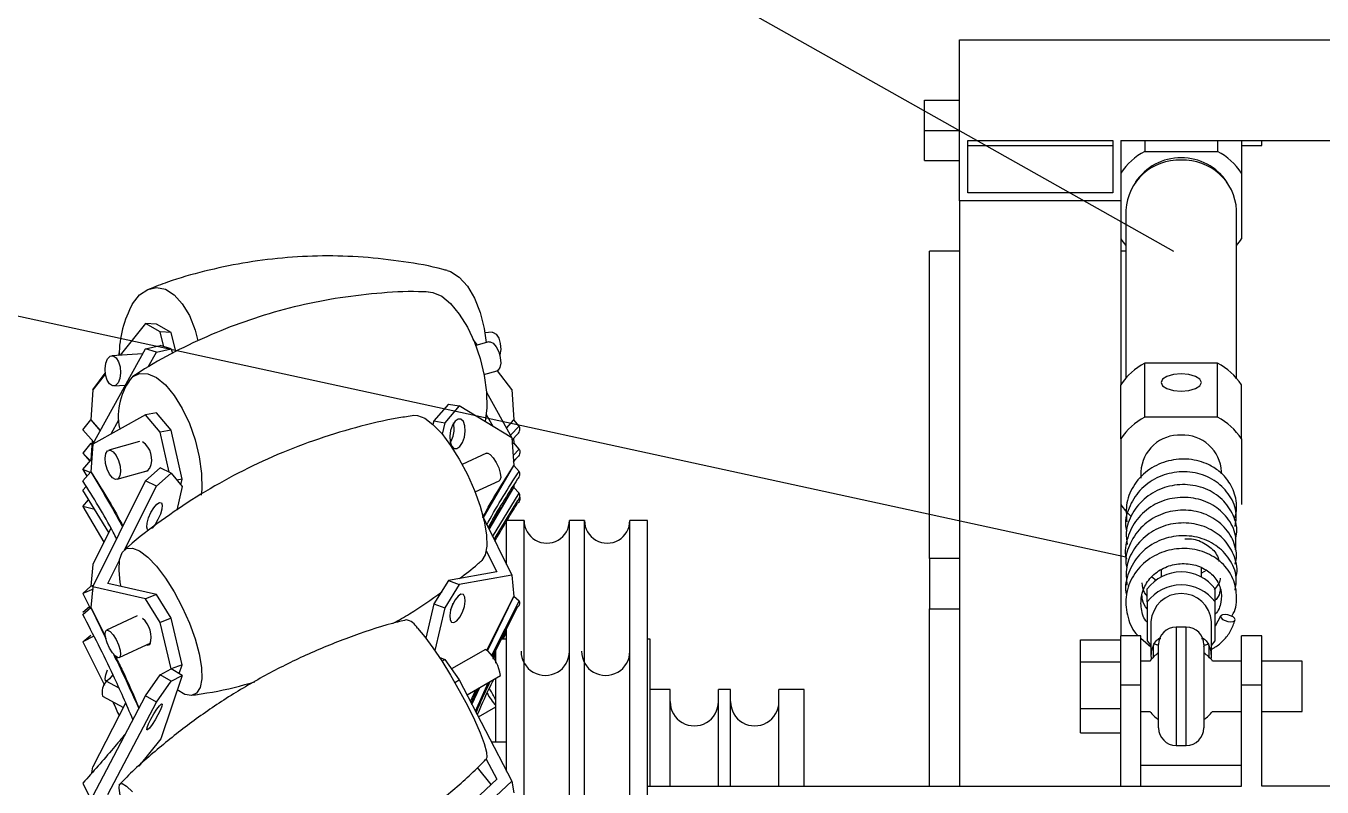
# Model space of a CAD drawing. Header units: millimetres. Extents: x -219 to 2642, y 0 to 2247.
# Drawn here: x -63.1 to 14.1, y 2106.6 to 2151.9 of the extents above; entities that cross this region are included whole.
import ezdxf

# ---------------------------------------------------------------- set-up
doc = ezdxf.new("R2010")
doc.units = ezdxf.units.MM

msp = doc.modelspace()

# ---------------------------------------------------------------- linework, layer by layer
for p, q in [((-7.506, 2141.503), (-7.506, 2151.103)), ((-7.506, 2151.103), (65.176, 2151.103)), ((-9.606, 2145.703), (-9.606, 2147.503)), ((-9.606, 2147.503), (-7.506, 2147.503)), ((-9.606, 2145.703), (-7.506, 2145.703)), ((-9.606, 2143.903), (-9.606, 2145.703)), ((-7.026, 2145.103), (1.614, 2145.103)), ((-7.026, 2141.983), (-7.026, 2145.103)), ((-7.026, 2144.803), (1.614, 2144.803)), ((1.614, 2145.103), (1.614, 2141.983)), ((2.094, 2145.103), (2.094, 2141.503)), ((2.094, 2145.103), (65.176, 2145.103)), ((3.53, 2145.103), (3.53, 2144.453)), ((7.857, 2145.103), (7.857, 2144.453)), ((9.294, 2145.103), (9.294, 2143.155)), ((9.294, 2144.803), (10.494, 2144.803)), ((-9.606, 2143.903), (-7.506, 2143.903)), ((3.53, 2144.453), (7.857, 2144.453)), ((9.294, 2143.155), (9.294, 2139.247)), ((1.614, 2141.983), (-7.026, 2141.983)), ((2.094, 2141.503), (-7.506, 2141.503)), ((-7.506, 2141.503), (-7.506, 2106.66)), ((2.094, 2141.503), (2.094, 2130.548)), ((2.394, 2140.944), (2.394, 2130.941)), ((8.994, 2130.941), (8.994, 2140.944)), ((-7.506, 2138.503), (-9.306, 2138.503)), ((2.394, 2138.503), (2.094, 2138.503)), ((-56.02, 2134.192), (-57.52, 2132.311)), ((-55.15, 2133.698), (-56.02, 2134.192)), ((-55.366, 2134.161), (-56.02, 2134.192)), ((-54.496, 2133.667), (-55.366, 2134.161)), ((-54.93, 2132.821), (-55.15, 2133.698)), ((-54.496, 2133.667), (-55.15, 2133.698)), ((-54.211, 2132.528), (-54.496, 2133.667)), ((-36.23, 2132.921), (-36.49, 2133.258)), ((-35.56, 2133.112), (-36.341, 2132.89)), ((-35.369, 2133.679), (-35.794, 2133.653)), ((-59.157, 2127.019), (-56.02, 2132.693)), ((-56.186, 2132.393), (-58.015, 2132.28)), ((-57.58, 2132.52), (-57.628, 2132.304)), ((-57.619, 2132.305), (-57.589, 2132.345)), ((-56.02, 2132.693), (-55.15, 2132.886)), ((-55.366, 2132.498), (-56.02, 2132.693)), ((-55.856, 2131.612), (-55.366, 2132.498)), ((-55.366, 2132.498), (-54.496, 2132.691)), ((-54.496, 2132.691), (-55.15, 2132.886)), ((-54.496, 2132.691), (-54.399, 2132.424)), ((3.53, 2128.63), (3.53, 2131.846)), ((7.857, 2131.846), (3.53, 2131.846)), ((7.857, 2128.63), (7.857, 2131.846)), ((-59.157, 2130.256), (-58.41, 2131.252)), ((-58.403, 2131.203), (-59.157, 2130.256)), ((-35.848, 2131.159), (-35.067, 2131.381)), ((-34.179, 2130.268), (-35.046, 2131.389)), ((-59.157, 2130.256), (-59.269, 2128.46)), ((-57.904, 2130.483), (-57.218, 2130.526)), ((-35.704, 2130.118), (-34.179, 2127.397)), ((-34.179, 2130.268), (-34.068, 2128.471)), ((2.094, 2127.332), (2.094, 2130.548)), ((9.294, 2127.332), (9.294, 2130.548)), ((-37.971, 2129.407), (-38.841, 2128.408)), ((-37.317, 2129.295), (-38.187, 2128.296)), ((-37.971, 2129.407), (-37.317, 2129.295)), ((-34.179, 2127.397), (-37.317, 2129.295)), ((-59.749, 2127.863), (-59.269, 2128.46)), ((-59.269, 2128.46), (-58.709, 2127.831)), ((-59.269, 2128.46), (-58.715, 2127.82)), ((-56.02, 2128.765), (-59.157, 2127.019)), ((-58.057, 2127.631), (-57.595, 2128.467)), ((-55.366, 2128.886), (-56.02, 2128.765)), ((-55.15, 2127.735), (-56.02, 2128.765)), ((-54.496, 2127.856), (-55.366, 2128.886)), ((-38.841, 2128.408), (-38.89, 2128.191)), ((-38.841, 2128.408), (-38.187, 2128.296)), ((-35.714, 2128.783), (-35.326, 2128.091)), ((-34.512, 2127.991), (-34.068, 2128.471)), ((-34.512, 2127.979), (-34.068, 2128.471)), ((-34.065, 2128.474), (-34.076, 2128.463)), ((-33.761, 2128.09), (-34.068, 2128.471)), ((7.857, 2128.63), (3.53, 2128.63)), ((-59.096, 2127.13), (-59.749, 2127.863)), ((-54.496, 2127.856), (-55.15, 2127.735)), ((-54.615, 2125.352), (-55.15, 2127.735)), ((-53.84, 2124.936), (-54.496, 2127.856)), ((-38.187, 2128.296), (-38.341, 2127.612)), ((-34.265, 2127.55), (-33.761, 2128.09)), ((-59.269, 2127.081), (-59.749, 2126.484)), ((-59.191, 2127.236), (-59.269, 2126.064)), ((-59.162, 2126.955), (-59.269, 2127.081)), ((-59.269, 2127.081), (-59.161, 2126.968)), ((-59.157, 2127.019), (-59.269, 2125.377)), ((-56.37, 2127.179), (-58.206, 2126.655)), ((-34.179, 2127.397), (-34.068, 2125.737)), ((-33.844, 2127.618), (-34.171, 2127.266)), ((-34.154, 2127.008), (-34.068, 2127.103)), ((-34.068, 2127.103), (-34.153, 2127.007)), ((-34.084, 2127.36), (-34.068, 2127.103)), ((-33.761, 2126.721), (-34.068, 2127.103)), ((2.094, 2127.332), (2.094, 2123.424)), ((9.294, 2127.332), (9.294, 2123.424)), ((-59.749, 2126.484), (-59.324, 2126)), ((-59.301, 2126.027), (-59.749, 2126.484)), ((-35.693, 2126.473), (-37.138, 2125.801)), ((-33.964, 2126.121), (-34.115, 2125.961)), ((-34.109, 2126.351), (-33.761, 2126.721)), ((-34.086, 2126.002), (-33.844, 2126.249)), ((-59.749, 2125.507), (-59.269, 2126.064)), ((-59.306, 2125.335), (-59.749, 2125.507)), ((-59.749, 2125.507), (-59.505, 2125.109)), ((-59.749, 2124.831), (-59.269, 2125.377)), ((-57.713, 2124.924), (-55.851, 2125.455)), ((-56.02, 2124.828), (-55.15, 2125.606)), ((-54.496, 2125.296), (-55.15, 2125.606)), ((-35.89, 2122.618), (-34.068, 2125.737)), ((-33.761, 2125.384), (-34.068, 2125.737)), ((3.294, 2125.378), (3.294, 2124.995)), ((8.094, 2125.244), (8.094, 2125.378)), ((-59.157, 2118.523), (-56.02, 2124.828)), ((-55.366, 2124.518), (-56.02, 2124.828)), ((-55.366, 2124.518), (-54.496, 2125.296)), ((-54.496, 2125.296), (-53.84, 2124.505)), ((-53.84, 2124.936), (-54.15, 2124.878)), ((-53.914, 2124.594), (-53.84, 2124.936)), ((-36.379, 2124.169), (-34.934, 2124.841)), ((-34.076, 2124.565), (-34.068, 2124.444)), ((-59.749, 2124.268), (-59.552, 2124.498)), ((-58.202, 2121.766), (-59.749, 2124.268)), ((-57.258, 2120.717), (-55.366, 2124.518)), ((-53.84, 2124.505), (-54.148, 2123.085)), ((-35.566, 2121.968), (-34.068, 2124.444)), ((-35.545, 2121.925), (-34.068, 2124.444)), ((-35.336, 2121.506), (-33.761, 2124.09)), ((-33.761, 2124.09), (-34.068, 2124.444)), ((-59.749, 2123.314), (-59.402, 2123.707)), ((-59.749, 2123.314), (-58.495, 2121.181)), ((-59.043, 2123.126), (-59.749, 2123.314)), ((-33.844, 2123.653), (-35.252, 2121.339)), ((2.094, 2123.424), (2.094, 2115.602)), ((-35.885, 2122.63), (-34.179, 2119.209)), ((-33.456, 2122.471), (-34.506, 2122.471)), ((-29.856, 2122.471), (-30.756, 2122.471)), ((-26.106, 2122.471), (-27.156, 2122.471)), ((-58.08, 2122.012), (-59.157, 2119.856)), ((-33.456, 2113.986), (-33.456, 2121.103)), ((-27.156, 2115.403), (-27.156, 2121.103)), ((-58.251, 2118.72), (-57.559, 2120.112)), ((-35.714, 2120.671), (-35.086, 2119.411)), ((-7.506, 2120.203), (-9.306, 2120.203)), ((-9.306, 2120.203), (-9.306, 2117.203)), ((-59.157, 2119.856), (-59.269, 2118.554)), ((-35.086, 2119.411), (-37.971, 2118.903)), ((-34.179, 2119.209), (-37.317, 2118.657)), ((-34.179, 2119.209), (-34.068, 2117.938)), ((4.494, 2119.545), (4.494, 2119.111)), ((6.894, 2119.111), (6.894, 2119.647)), ((7.179, 2119.501), (6.894, 2119.326)), ((-59.749, 2118.121), (-59.269, 2118.554)), ((-59.128, 2118.375), (-59.749, 2118.121)), ((-59.269, 2118.554), (-59.107, 2118.624)), ((-59.269, 2118.554), (-59.193, 2118.585)), ((-59.157, 2118.523), (-59.269, 2117.285)), ((-56.02, 2117.812), (-59.157, 2118.523)), ((-55.366, 2118.066), (-58.251, 2118.72)), ((-37.971, 2118.903), (-38.841, 2117.514)), ((-37.317, 2118.657), (-38.187, 2117.267)), ((-37.971, 2118.903), (-37.317, 2118.657)), ((3.669, 2117.625), (3.669, 2118.397)), ((4.208, 2118.901), (3.953, 2119.091)), ((7.719, 2117.625), (7.719, 2118.397)), ((-59.749, 2118.121), (-59.308, 2117.251)), ((-55.366, 2118.066), (-56.02, 2117.812)), ((-55.15, 2116.404), (-56.02, 2117.812)), ((-54.496, 2116.658), (-55.366, 2118.066)), ((-35.673, 2114.749), (-34.068, 2117.938)), ((-35.637, 2114.715), (-34.068, 2117.938)), ((-35.409, 2114.414), (-33.761, 2117.668)), ((-33.761, 2117.668), (-34.068, 2117.938)), ((3.669, 2117.625), (3.669, 2115.297)), ((7.719, 2115.297), (7.719, 2117.625)), ((-59.749, 2117.003), (-59.361, 2117.355)), ((-59.749, 2116.873), (-59.269, 2117.285)), ((-59.269, 2117.285), (-58.407, 2115.564)), ((-59.269, 2117.285), (-58.375, 2115.439)), ((-38.841, 2117.514), (-39.319, 2115.473)), ((-38.841, 2117.514), (-38.187, 2117.267)), ((-38.187, 2117.267), (-38.781, 2114.732)), ((-33.844, 2117.334), (-35.361, 2114.342)), ((-9.306, 2117.203), (-7.506, 2117.203)), ((-9.306, 2106.66), (-9.306, 2117.203)), ((-56.521, 2116.786), (-58.339, 2115.941)), ((-54.496, 2116.658), (-55.15, 2116.404)), ((-54.494, 2113.628), (-55.15, 2116.404)), ((-53.84, 2113.883), (-54.496, 2116.658)), ((3.894, 2116.461), (3.894, 2114.403)), ((5.994, 2116.127), (5.394, 2116.127)), ((7.494, 2114.403), (7.494, 2116.461)), ((8.036, 2116.771), (7.719, 2116.176)), ((-59.749, 2115.24), (-59.269, 2115.647)), ((-59.103, 2115.581), (-59.749, 2115.24)), ((-34.506, 2115.403), (-34.819, 2115.403)), ((-34.726, 2115.403), (-34.506, 2115.839)), ((-34.705, 2115.403), (-34.506, 2115.81)), ((-25.956, 2115.403), (-26.106, 2115.403)), ((-0.306, 2115.372), (2.094, 2115.372)), ((-0.306, 2114.049), (-0.306, 2115.372)), ((3.294, 2115.602), (2.094, 2115.602)), ((3.294, 2115.463), (3.894, 2114.941)), ((3.669, 2115.297), (3.894, 2115.027)), ((7.494, 2115.027), (7.719, 2115.297)), ((10.494, 2115.602), (9.294, 2115.602)), ((-59.749, 2115.24), (-58.463, 2112.666)), ((-57.58, 2114.308), (-55.704, 2115.181)), ((-35.761, 2114.796), (-37.786, 2113.633)), ((-35.304, 2114.256), (-35.136, 2114.589)), ((-35.281, 2114.22), (-35.136, 2114.518)), ((4.044, 2115.053), (4.068, 2115.101)), ((4.044, 2114.345), (4.044, 2115.053)), ((7.319, 2115.101), (7.344, 2115.053)), ((7.344, 2115.053), (7.344, 2114.345)), ((-53.84, 2113.883), (-54.494, 2113.628)), ((-54.016, 2113.352), (-53.84, 2113.883)), ((-38.51, 2114.33), (-38.187, 2114.195)), ((-38.358, 2114.097), (-38.187, 2114.195)), ((-38.187, 2114.195), (-37.317, 2112.977)), ((-0.306, 2114.049), (2.094, 2114.049)), ((-0.306, 2111.278), (-0.306, 2114.049)), ((3.82, 2114.102), (3.294, 2114.102)), ((9.294, 2114.102), (7.567, 2114.102)), ((12.894, 2114.102), (10.494, 2114.102)), ((-56.02, 2112.038), (-55.15, 2113.281)), ((-55.15, 2113.281), (-54.494, 2113.628)), ((-54.496, 2112.903), (-55.15, 2113.281)), ((-53.84, 2113.25), (-55.096, 2109.46)), ((-54.496, 2112.903), (-53.84, 2113.25)), ((-53.84, 2113.25), (-54.494, 2113.628)), ((-37.582, 2112.825), (-37.317, 2112.977)), ((-37.317, 2112.977), (-34.179, 2106.95)), ((-36.856, 2112.092), (-34.865, 2113.235)), ((-58.379, 2112.916), (-57.606, 2112.509)), ((-55.366, 2111.66), (-54.496, 2112.903)), ((-36.651, 2111.699), (-36.342, 2112.387)), ((-36.237, 2112.447), (-36.617, 2111.603)), ((-36.568, 2111.509), (-36.096, 2112.528)), ((-36.363, 2111.115), (-35.598, 2112.814)), ((-35.441, 2112.332), (-35.532, 2112.481)), ((-24.756, 2112.403), (-25.956, 2112.403)), ((-21.156, 2112.403), (-21.876, 2112.403)), ((-16.776, 2112.403), (-18.276, 2112.403)), ((3.294, 2112.659), (2.094, 2112.659)), ((2.094, 2106.66), (2.094, 2112.659)), ((3.294, 2106.66), (3.294, 2112.659)), ((10.494, 2112.659), (9.294, 2112.659)), ((9.294, 2106.66), (9.294, 2112.659)), ((10.494, 2106.66), (10.494, 2112.659)), ((-59.157, 2106.06), (-56.02, 2112.038)), ((-57.198, 2111.593), (-59.157, 2107.802)), ((-58.575, 2112.001), (-57.326, 2111.345)), ((-58.251, 2106.163), (-55.366, 2111.66)), ((-55.366, 2111.66), (-56.02, 2112.038)), ((-36.171, 2110.776), (-35.136, 2111.372)), ((-0.306, 2111.278), (2.094, 2111.278)), ((-0.306, 2109.831), (-0.306, 2111.278)), ((3.294, 2111.102), (3.82, 2111.102)), ((7.567, 2111.102), (9.294, 2111.102)), ((10.494, 2111.102), (12.894, 2111.102)), ((-55.096, 2109.46), (-56.405, 2107.839)), ((-34.506, 2109.271), (-35.388, 2109.271)), ((-0.306, 2109.831), (2.094, 2109.831)), ((5.394, 2109.077), (5.994, 2109.077)), ((-59.212, 2107.444), (-59.157, 2107.802)), ((-35.421, 2106.747), (-36.244, 2107.761)), ((-35.714, 2108.267), (-35.086, 2107.059)), ((3.294, 2107.903), (9.294, 2107.903)), ((-59.749, 2106.831), (-59.323, 2105.97)), ((-35.086, 2107.059), (-37.971, 2104.376)), ((-34.179, 2106.95), (-37.317, 2104.031)), ((-34.179, 2106.95), (-34.068, 2106.262)), ((-26.106, 2106.66), (9.294, 2106.66)), ((2.094, 2106.66), (3.294, 2106.66)), ((27.988, 2106.66), (10.494, 2106.66))]:
    msp.add_line(p, q)
at = {"flags": 128}
for points in [[(10.494, 2144.803), (10.494, 2144.872), (10.494, 2145.067), (10.494, 2145.103)], [(-9.306, 2120.203), (-9.306, 2120.497), (-9.306, 2122.297), (-9.306, 2124.11), (-9.306, 2125.91), (-9.306, 2127.672), (-9.306, 2129.371), (-9.306, 2130.984), (-9.306, 2132.487), (-9.306, 2133.861), (-9.306, 2135.084), (-9.306, 2136.141), (-9.306, 2137.016), (-9.306, 2137.697), (-9.306, 2138.175), (-9.306, 2138.443), (-9.306, 2138.503)], [(-38.05, 2137.361), (-37.836, 2137.29), (-37.317, 2136.962), (-36.837, 2136.43), (-36.417, 2135.719), (-36.079, 2134.863), (-35.837, 2133.901), (-35.719, 2133.067)], [(-56.795, 2135.365), (-56.365, 2135.901), (-55.877, 2136.235), (-55.354, 2136.35), (-54.821, 2136.241), (-54.302, 2135.912), (-53.821, 2135.38), (-53.402, 2134.67), (-53.064, 2133.813), (-52.889, 2133.173)], [(-39.168, 2136.094), (-38.892, 2136.057), (-38.369, 2135.823), (-37.836, 2135.383), (-37.317, 2134.76), (-36.837, 2133.981), (-36.417, 2133.083), (-36.079, 2132.109), (-35.837, 2131.103), (-35.703, 2130.113), (-35.683, 2129.185), (-35.778, 2128.364)], [(-35.56, 2133.112), (-35.471, 2133.116), (-35.293, 2133.022), (-35.118, 2132.809), (-34.972, 2132.51), (-34.879, 2132.172), (-34.851, 2131.845), (-34.894, 2131.579), (-35.001, 2131.415), (-35.067, 2131.381)], [(-35.369, 2133.679), (-35.293, 2133.672), (-35.118, 2133.559), (-34.972, 2133.327), (-34.879, 2133.012), (-34.851, 2132.662), (-34.894, 2132.33), (-34.904, 2132.292)], [(-58.379, 2131.833), (-58.272, 2132.096), (-58.118, 2132.25), (-57.939, 2132.273), (-57.764, 2132.159), (-57.618, 2131.928), (-57.525, 2131.613), (-57.497, 2131.263), (-57.54, 2130.931), (-57.647, 2130.668), (-57.802, 2130.513), (-57.98, 2130.491), (-58.155, 2130.604), (-58.301, 2130.836), (-58.394, 2131.151), (-58.422, 2131.501), (-58.379, 2131.833)], [(-56.795, 2131.033), (-56.365, 2131.232), (-55.877, 2131.213), (-55.354, 2130.979), (-54.821, 2130.54), (-54.302, 2129.917), (-53.821, 2129.138), (-53.402, 2128.24), (-53.064, 2127.266), (-52.822, 2126.26), (-52.688, 2125.27), (-52.668, 2124.342), (-52.693, 2123.989)], [(4.585, 2130.885), (4.494, 2130.689), (4.585, 2130.492), (4.845, 2130.325), (5.234, 2130.213), (5.694, 2130.174), (6.153, 2130.213), (6.542, 2130.325), (6.802, 2130.492), (6.894, 2130.689), (6.802, 2130.885), (6.542, 2131.052), (6.153, 2131.164), (5.694, 2131.203), (5.234, 2131.164), (4.845, 2131.052), (4.585, 2130.885)], [(-40.032, 2128.734), (-39.81, 2128.731), (-39.38, 2128.561), (-38.892, 2128.193), (-38.369, 2127.646), (-37.836, 2126.944), (-37.317, 2126.12), (-36.837, 2125.213), (-36.417, 2124.265), (-36.079, 2123.321), (-35.837, 2122.424), (-35.703, 2121.617), (-35.683, 2120.938), (-35.779, 2120.417), (-35.984, 2120.08), (-36, 2120.066)], [(-37.018, 2127.44), (-36.969, 2127.787), (-36.99, 2128.112), (-37.078, 2128.364), (-37.22, 2128.505), (-37.393, 2128.514), (-37.573, 2128.39), (-37.73, 2128.151), (-37.842, 2127.833), (-37.891, 2127.486), (-37.87, 2127.162), (-37.782, 2126.91), (-37.641, 2126.768), (-37.467, 2126.759), (-37.288, 2126.884), (-37.13, 2127.123), (-37.018, 2127.44)], [(-37.623, 2127.899), (-37.644, 2128.223), (-37.656, 2128.282)], [(-58.379, 2126.457), (-58.272, 2126.621), (-58.118, 2126.659), (-57.939, 2126.564), (-57.764, 2126.351), (-57.618, 2126.053), (-57.525, 2125.714), (-57.498, 2125.387), (-57.54, 2125.122), (-57.647, 2124.957), (-57.802, 2124.92), (-57.98, 2125.015), (-58.155, 2125.228), (-58.301, 2125.526), (-58.394, 2125.864), (-58.422, 2126.191), (-58.379, 2126.457)], [(-35.693, 2126.473), (-35.626, 2126.48), (-35.471, 2126.395), (-35.293, 2126.198), (-35.118, 2125.918), (-34.972, 2125.598), (-34.879, 2125.288), (-34.851, 2125.034), (-34.894, 2124.874), (-34.934, 2124.841)], [(-56.061, 2125.395), (-56.057, 2125.394), (-55.889, 2125.425), (-55.757, 2125.587)], [(-55.942, 2122.079), (-55.921, 2122.32), (-55.833, 2122.624), (-55.691, 2122.944), (-55.518, 2123.232), (-55.339, 2123.444), (-55.181, 2123.547), (-55.069, 2123.527), (-55.02, 2123.386), (-55.041, 2123.145), (-55.129, 2122.841), (-55.271, 2122.521), (-55.444, 2122.233), (-55.624, 2122.021), (-55.633, 2122.013)], [(-34.506, 2119.842), (-34.506, 2120.675), (-34.506, 2121.432), (-34.506, 2121.985), (-34.506, 2122.332), (-34.506, 2122.469), (-34.506, 2122.471)], [(-33.456, 2106.032), (-33.456, 2108.224), (-33.456, 2110.305), (-33.456, 2112.261), (-33.456, 2114.078), (-33.456, 2115.744), (-33.456, 2117.247), (-33.456, 2118.575), (-33.456, 2119.721), (-33.456, 2120.675), (-33.456, 2121.432), (-33.456, 2121.985), (-33.456, 2122.332), (-33.456, 2122.469), (-33.456, 2122.471)], [(-30.756, 2106.032), (-30.756, 2108.224), (-30.756, 2110.305), (-30.756, 2112.261), (-30.756, 2114.078), (-30.756, 2115.744), (-30.756, 2117.247), (-30.756, 2118.575), (-30.756, 2119.721), (-30.756, 2120.675), (-30.756, 2121.432), (-30.756, 2121.985), (-30.756, 2122.332), (-30.756, 2122.469), (-30.756, 2122.471)], [(-29.856, 2106.032), (-29.856, 2108.224), (-29.856, 2110.305), (-29.856, 2112.261), (-29.856, 2114.078), (-29.856, 2115.744), (-29.856, 2117.247), (-29.856, 2118.575), (-29.856, 2119.721), (-29.856, 2120.675), (-29.856, 2121.432), (-29.856, 2121.985), (-29.856, 2122.332), (-29.856, 2122.469), (-29.856, 2122.471)], [(-27.156, 2106.032), (-27.156, 2108.224), (-27.156, 2110.305), (-27.156, 2112.261), (-27.156, 2114.078), (-27.156, 2115.744), (-27.156, 2117.247), (-27.156, 2118.575), (-27.156, 2119.721), (-27.156, 2120.675), (-27.156, 2121.432), (-27.156, 2121.985), (-27.156, 2122.332), (-27.156, 2122.469), (-27.156, 2122.471)], [(-26.106, 2106.032), (-26.106, 2108.224), (-26.106, 2110.305), (-26.106, 2112.261), (-26.106, 2114.078), (-26.106, 2115.744), (-26.106, 2117.247), (-26.106, 2118.575), (-26.106, 2119.721), (-26.106, 2120.675), (-26.106, 2121.432), (-26.106, 2121.985), (-26.106, 2122.332), (-26.106, 2122.469), (-26.106, 2122.471)], [(-55.867, 2121.919), (-55.893, 2121.938), (-55.942, 2122.079)], [(-57.475, 2118.544), (-57.517, 2118.775), (-57.594, 2119.522), (-57.556, 2120.126), (-57.405, 2120.557), (-57.147, 2120.796), (-56.795, 2120.831)], [(-56.795, 2120.831), (-56.365, 2120.661), (-55.877, 2120.294), (-55.354, 2119.746), (-54.821, 2119.044), (-54.302, 2118.22), (-53.821, 2117.313), (-53.402, 2116.365), (-53.064, 2115.421), (-52.822, 2114.525), (-52.688, 2113.718), (-52.668, 2113.038), (-52.763, 2112.517), (-52.969, 2112.18), (-53.276, 2112.043), (-53.669, 2112.111), (-54.129, 2112.379)], [(-30.756, 2115.403), (-30.756, 2115.883), (-30.756, 2117.211), (-30.756, 2118.356), (-30.756, 2119.31), (-30.756, 2120.066), (-30.756, 2120.619), (-30.756, 2120.965), (-30.756, 2121.101), (-30.756, 2121.103)], [(-29.856, 2113.986), (-29.856, 2114.381), (-29.856, 2115.883), (-29.856, 2117.211), (-29.856, 2118.356), (-29.856, 2119.31), (-29.856, 2120.066), (-29.856, 2120.619), (-29.856, 2120.965), (-29.856, 2121.101), (-29.856, 2121.103)], [(-37.018, 2117.352), (-36.969, 2117.666), (-36.99, 2117.915), (-37.078, 2118.061), (-37.22, 2118.081), (-37.393, 2117.973), (-37.573, 2117.753), (-37.73, 2117.454), (-37.842, 2117.122), (-37.891, 2116.808), (-37.87, 2116.559), (-37.782, 2116.414), (-37.64, 2116.393), (-37.467, 2116.502), (-37.288, 2116.722), (-37.13, 2117.021), (-37.018, 2117.352)], [(-37.834, 2117.157), (-37.784, 2117.267), (-37.683, 2117.558)], [(8.639, 2116.8), (8.471, 2116.85), (8.304, 2116.87), (8.161, 2116.858), (8.066, 2116.815), (8.033, 2116.748), (8.066, 2116.667), (8.161, 2116.585), (8.304, 2116.514), (8.471, 2116.464), (8.639, 2116.444), (8.782, 2116.456), (8.877, 2116.499), (8.91, 2116.566), (8.877, 2116.647), (8.782, 2116.729), (8.639, 2116.8)], [(-39.81, 2116.065), (-39.38, 2115.552), (-38.892, 2114.892), (-38.369, 2114.114), (-37.836, 2113.256), (-37.317, 2112.357), (-36.837, 2111.46), (-36.417, 2110.606), (-36.079, 2109.836), (-35.837, 2109.185), (-35.703, 2108.684), (-35.683, 2108.356), (-35.732, 2108.244)], [(-34.506, 2107.549), (-34.506, 2108.224), (-34.506, 2110.305), (-34.506, 2112.261), (-34.506, 2114.078), (-34.506, 2115.744), (-34.506, 2116.103)], [(5.394, 2116.127), (5.394, 2116.04), (5.394, 2115.731), (5.394, 2115.218), (5.394, 2114.535), (5.394, 2113.726), (5.394, 2112.843), (5.394, 2111.945), (5.394, 2111.09), (5.394, 2110.334), (5.394, 2109.724), (5.394, 2109.303), (5.394, 2109.096), (5.394, 2109.077)], [(5.994, 2109.077), (5.994, 2109.096), (5.994, 2109.303), (5.994, 2109.724), (5.994, 2110.334), (5.994, 2111.09), (5.994, 2111.945), (5.994, 2112.843), (5.994, 2113.726), (5.994, 2114.535), (5.994, 2115.218), (5.994, 2115.731), (5.994, 2116.04), (5.994, 2116.127)], [(-58.379, 2115.908), (-58.272, 2115.948), (-58.118, 2115.863), (-57.939, 2115.665), (-57.764, 2115.385), (-57.618, 2115.066), (-57.525, 2114.755), (-57.498, 2114.501), (-57.54, 2114.341), (-57.647, 2114.301), (-57.802, 2114.387), (-57.98, 2114.584), (-58.155, 2114.864), (-58.301, 2115.183), (-58.394, 2115.494), (-58.422, 2115.748), (-58.379, 2115.908)], [(-25.956, 2106.66), (-25.956, 2107.645), (-25.956, 2109.148), (-25.956, 2110.528), (-25.956, 2111.766), (-25.956, 2112.844), (-25.956, 2113.748), (-25.956, 2114.465), (-25.956, 2114.984), (-25.956, 2115.298), (-25.956, 2115.403)], [(2.094, 2112.659), (2.094, 2113.455), (2.094, 2114.189), (2.094, 2114.809), (2.094, 2115.27), (2.094, 2115.539), (2.094, 2115.602)], [(3.294, 2112.659), (3.294, 2113.455), (3.294, 2114.189), (3.294, 2114.809), (3.294, 2115.27), (3.294, 2115.539), (3.294, 2115.602)], [(9.294, 2112.659), (9.294, 2113.455), (9.294, 2114.189), (9.294, 2114.809), (9.294, 2115.27), (9.294, 2115.539), (9.294, 2115.602)], [(10.494, 2112.659), (10.494, 2113.455), (10.494, 2114.189), (10.494, 2114.809), (10.494, 2115.27), (10.494, 2115.539), (10.494, 2115.602)], [(-55.944, 2115.069), (-55.889, 2115.053), (-55.757, 2115.094)], [(-35.761, 2114.796), (-35.732, 2114.794), (-35.626, 2114.704)], [(-35.136, 2113.97), (-35.136, 2114.465), (-35.136, 2114.883)], [(4.344, 2114.973), (4.338, 2114.997), (4.323, 2115.02), (4.298, 2115.041), (4.264, 2115.06), (4.223, 2115.076), (4.175, 2115.088), (4.123, 2115.097), (4.068, 2115.101)], [(4.344, 2110.127), (4.344, 2110.204), (4.344, 2110.483), (4.344, 2110.941), (4.344, 2111.541), (4.344, 2112.23), (4.344, 2112.951), (4.344, 2113.643), (4.344, 2114.246), (4.344, 2114.709), (4.344, 2114.994), (4.344, 2115.077)], [(7.044, 2114.973), (7.049, 2114.997), (7.064, 2115.02), (7.089, 2115.041), (7.123, 2115.06), (7.164, 2115.076), (7.212, 2115.088), (7.264, 2115.097), (7.319, 2115.101)], [(7.044, 2115.077), (7.044, 2114.994), (7.044, 2114.709), (7.044, 2114.246), (7.044, 2113.643), (7.044, 2112.951), (7.044, 2112.23), (7.044, 2111.541), (7.044, 2110.941), (7.044, 2110.483), (7.044, 2110.204), (7.044, 2110.127)], [(12.894, 2111.322), (12.894, 2111.72), (12.894, 2112.251), (12.894, 2112.836), (12.894, 2113.385), (12.894, 2113.815), (12.894, 2114.06), (12.894, 2114.102)], [(-57.957, 2113.288), (-57.98, 2113.255), (-58.155, 2113.037), (-58.301, 2112.923), (-58.394, 2112.928), (-58.422, 2113.053), (-58.379, 2113.278), (-58.272, 2113.57)], [(-35.136, 2109.271), (-35.136, 2110.528), (-35.136, 2111.766), (-35.136, 2112.844), (-35.136, 2113.079)], [(-24.756, 2106.66), (-24.756, 2107.521), (-24.756, 2108.746), (-24.756, 2109.821), (-24.756, 2110.728), (-24.756, 2111.451), (-24.756, 2111.977), (-24.756, 2112.296), (-24.756, 2112.403)], [(-21.876, 2106.66), (-21.876, 2107.521), (-21.876, 2108.746), (-21.876, 2109.821), (-21.876, 2110.728), (-21.876, 2111.451), (-21.876, 2111.977), (-21.876, 2112.296), (-21.876, 2112.403)], [(-21.156, 2106.66), (-21.156, 2107.521), (-21.156, 2108.746), (-21.156, 2109.821), (-21.156, 2110.728), (-21.156, 2111.451), (-21.156, 2111.977), (-21.156, 2112.296), (-21.156, 2112.403)], [(-18.276, 2106.66), (-18.276, 2107.521), (-18.276, 2108.746), (-18.276, 2109.821), (-18.276, 2110.728), (-18.276, 2111.451), (-18.276, 2111.977), (-18.276, 2112.296), (-18.276, 2112.403)], [(-16.776, 2106.66), (-16.776, 2107.521), (-16.776, 2108.746), (-16.776, 2109.821), (-16.776, 2110.728), (-16.776, 2111.451), (-16.776, 2111.977), (-16.776, 2112.296), (-16.776, 2112.403)], [(-55.893, 2110.006), (-55.942, 2110.015), (-55.921, 2110.14), (-55.833, 2110.362), (-55.692, 2110.647), (-55.518, 2110.951), (-55.339, 2111.229), (-55.181, 2111.439), (-55.069, 2111.547), (-55.02, 2111.538), (-55.041, 2111.413), (-55.129, 2111.191), (-55.271, 2110.906), (-55.444, 2110.601), (-55.624, 2110.323), (-55.781, 2110.114), (-55.893, 2110.006)], [(12.894, 2111.102), (12.894, 2111.12), (12.894, 2111.322)], [(-57.154, 2105.093), (-57.328, 2105.533), (-57.517, 2106.112), (-57.594, 2106.529), (-57.556, 2106.764), (-57.405, 2106.806), (-57.147, 2106.653), (-56.795, 2106.312)]]:
    msp.add_lwpolyline(points, dxfattribs=at)
for centre, radius, start, end in [((5.429, 2140.908), 4.022, 118.16595, 146.02291), ((5.542, 2140.776), 3.153, 87.24254, 176.9473), ((5.694, 2140.784), 3.29, 33.62298, 146.37702), ((5.845, 2140.776), 3.153, 3.0513, 92.75855), ((5.959, 2140.908), 4.021, 33.97532, 61.83439), ((5.285, 2141.373), 3.835, 213.67496, 221.06329), ((6.151, 2141.336), 3.774, 318.87134, 326.38052), ((-51.111, 2132.254), 6.479, 151.30996, 179.54124), ((5.429, 2128.3), 4.023, 118.16819, 146.01824), ((5.958, 2128.3), 4.022, 33.98108, 61.83319), ((-53.915, 2128.67), 3.725, 140.62605, 190.89942), ((5.429, 2125.085), 4.022, 118.16647, 146.0231), ((5.959, 2125.085), 4.021, 33.97414, 61.83699), ((-39.216, 2127.937), 1.594, 328.48235, 358.63747), ((-56.912, 2126.113), 1.269, 335.52571, 55.3394), ((5.568, 2125.273), 2.277, 86.83271, 177.35593), ((5.819, 2125.273), 2.277, 2.6422, 93.16788), ((5.314, 2125.572), 3.872, 213.71214, 227.37924), ((-32.106, 2122.471), 1.35, 179.99734, 0.00266), ((-28.506, 2122.471), 1.35, 179.99772, 0.00228), ((5.694, 2116.878), 2.531, 36.87332, 143.12668), ((5.694, 2116.106), 2.531, 36.87332, 143.12668), ((5.694, 2116.322), 1.805, 4.40506, 175.59494), ((-57.132, 2115.542), 1.446, 341.94399, 49.37747), ((-40.675, 2115.59), 0.987, 28.75668, 80.29015), ((5.394, 2115.077), 1.05, 90.00103, 179.99897), ((5.994, 2115.077), 1.05, 0.00103, 89.99799), ((-37.337, 2112.887), 2.496, 8.00429, 46.71852), ((-32.196, 2114.683), 1.44, 179.99893, 0.00107), ((-28.596, 2114.683), 1.44, 179.99893, 0.00107), ((5.696, 2112.6), 2.403, 124.23973, 141.30768), ((5.38, 2114.402), 1.486, 154.05083, 187.65972), ((5.69, 2112.598), 2.405, 38.70255, 55.7559), ((6.009, 2114.403), 1.484, 352.32421, 25.96995), ((-57.575, 2112.233), 1.027, 139.29433, 193.0571), ((-32.549, 2113.814), 3.507, 207.42567, 222.44039), ((-39.556, 2109.831), 4.816, 23.40934, 31.30234), ((-23.316, 2111.683), 1.44, 179.99929, 0.00071), ((-19.716, 2111.683), 1.44, 179.99929, 0.00071), ((5.692, 2112.6), 2.398, 218.67556, 235.77703), ((5.693, 2112.602), 2.4, 304.22734, 321.31421), ((5.394, 2110.127), 1.05, 180.00103, 269.99897), ((5.994, 2110.127), 1.05, 270.00201, 359.99897)]:
    msp.add_arc(centre, radius, start, end)
for points, knots in [([(-38.047, 2137.351), (-38.126, 2137.374), (-38.977, 2137.617), (-40.65, 2137.9), (-43.048, 2138.184), (-45.461, 2138.253), (-47.855, 2138.133), (-50.209, 2137.828), (-52.493, 2137.337), (-54.363, 2136.81), (-55.442, 2136.385), (-55.81, 2136.24)], [0, 0, 0, 0, 0.0136179, 0.1468763, 0.2806891, 0.4142497, 0.5469318, 0.6782187, 0.8075755, 0.9344956, 1, 1, 1, 1]), ([(-39.153, 2136.076), (-39.348, 2136.084), (-40.377, 2136.128), (-42.24, 2136.011), (-44.719, 2135.718), (-47.156, 2135.218), (-49.529, 2134.538), (-51.818, 2133.689), (-53.998, 2132.672), (-55.657, 2131.779), (-56.552, 2131.178), (-56.792, 2131.016)], [0, 0, 0, 0, 0.031551, 0.1657784, 0.299967, 0.4335406, 0.5660556, 0.6971387, 0.8263869, 0.9534252, 1, 1, 1, 1]), ([(-40.018, 2128.714), (-40.318, 2128.672), (-41.492, 2128.508), (-43.5, 2128.018), (-46.017, 2127.252), (-48.447, 2126.295), (-50.779, 2125.174), (-53.001, 2123.9), (-55.087, 2122.474), (-56.509, 2121.402), (-57.198, 2120.772), (-57.273, 2120.703)], [0, 0, 0, 0, 0.047122, 0.184511, 0.32105, 0.456502, 0.590695, 0.723475, 0.854662, 0.984081, 1, 1, 1, 1]), ([(-33.844, 2127.618), (-33.843, 2127.619), (-33.826, 2127.636), (-33.777, 2127.693), (-33.721, 2127.796), (-33.701, 2127.916), (-33.714, 2128.016), (-33.745, 2128.065), (-33.761, 2128.09)], [0, 0, 0, 0, 0.005084, 0.138345, 0.434734, 0.666255, 0.832689, 1, 1, 1, 1]), ([(-33.761, 2126.721), (-33.745, 2126.696), (-33.714, 2126.647), (-33.701, 2126.547), (-33.721, 2126.427), (-33.777, 2126.325), (-33.826, 2126.267), (-33.843, 2126.25), (-33.844, 2126.249)], [0, 0, 0, 0, 0.1672047, 0.3336432, 0.5651572, 0.8615592, 0.9948424, 1, 1, 1, 1]), ([(8.907, 2122.63), (8.945, 2122.826), (9.02, 2123.211), (8.95, 2123.955), (8.618, 2124.744), (8.005, 2125.403), (7.201, 2125.907), (6.159, 2126.183), (4.924, 2126.085), (3.767, 2125.578), (2.878, 2124.692), (2.361, 2123.56), (2.424, 2122.776), (2.455, 2122.399)], [0, 0, 0, 0, 0.05392, 0.105739, 0.200109, 0.279712, 0.345913, 0.455186, 0.565165, 0.67587, 0.789938, 0.898801, 1, 1, 1, 1]), ([(-59.269, 2125.377), (-58.628, 2124.36), (-57.958, 2123.297), (-57.384, 2122.182), (-57.36, 2122.136)], [0, 0, 0, 0, 0.9580358, 1, 1, 1, 1]), ([(-59.269, 2125.377), (-58.641, 2124.321), (-57.995, 2123.234), (-57.401, 2122.118), (-57.384, 2122.086)], [0, 0, 0, 0, 0.971171, 1, 1, 1, 1]), ([(-35.921, 2122.659), (-35.917, 2122.666), (-35.359, 2123.725), (-34.712, 2124.734), (-34.068, 2125.737)], [0, 0, 0, 0, 0.006482, 1, 1, 1, 1]), ([(-35.675, 2122.209), (-35.648, 2122.262), (-35.072, 2123.355), (-34.4, 2124.394), (-33.761, 2125.384)], [0, 0, 0, 0, 0.047839, 1, 1, 1, 1]), ([(-33.844, 2124.948), (-33.843, 2124.949), (-33.826, 2124.965), (-33.777, 2125.017), (-33.721, 2125.111), (-33.701, 2125.223), (-33.714, 2125.316), (-33.745, 2125.361), (-33.761, 2125.384)], [0, 0, 0, 0, 0.005374, 0.141393, 0.438957, 0.667673, 0.83206, 1, 1, 1, 1]), ([(8.907, 2122.122), (8.947, 2122.371), (9.05, 2123.004), (8.63, 2123.992), (7.807, 2124.845), (6.678, 2125.343), (5.428, 2125.416), (4.209, 2125.07), (3.176, 2124.318), (2.543, 2123.257), (2.302, 2122.351), (2.427, 2121.904), (2.445, 2121.84)], [0, 0, 0, 0, 0.070382, 0.178926, 0.286843, 0.400346, 0.51882, 0.633841, 0.752562, 0.869246, 0.981153, 1, 1, 1, 1]), ([(-57.736, 2121.38), (-57.803, 2121.511), (-58.41, 2122.696), (-59.119, 2123.826), (-59.749, 2124.831)], [0, 0, 0, 0, 0.1102238, 1, 1, 1, 1]), ([(-33.844, 2124.948), (-34.443, 2124.021), (-35.058, 2123.067), (-35.587, 2122.066), (-35.601, 2122.039)], [0, 0, 0, 0, 0.973404, 1, 1, 1, 1]), ([(8.93, 2121.425), (8.953, 2121.503), (9.086, 2121.946), (8.839, 2122.825), (8.182, 2123.783), (7.144, 2124.435), (5.927, 2124.677), (4.675, 2124.496), (3.548, 2123.898), (2.743, 2122.944), (2.344, 2121.91), (2.44, 2121.275), (2.476, 2121.036)], [0, 0, 0, 0, 0.02279, 0.130339, 0.239294, 0.349339, 0.467239, 0.583848, 0.700981, 0.819784, 0.932322, 1, 1, 1, 1]), ([(-33.844, 2123.653), (-33.843, 2123.654), (-33.826, 2123.67), (-33.777, 2123.722), (-33.721, 2123.817), (-33.701, 2123.929), (-33.714, 2124.022), (-33.745, 2124.067), (-33.761, 2124.09)], [0, 0, 0, 0, 0.005338, 0.141266, 0.438852, 0.667598, 0.832113, 1, 1, 1, 1]), ([(-33.72, 2123.859), (-33.713, 2123.833), (-33.698, 2123.77), (-33.722, 2123.657), (-33.777, 2123.563), (-33.826, 2123.511), (-33.843, 2123.495), (-33.844, 2123.495)], [0, 0, 0, 0, 0.197483, 0.472312, 0.830098, 0.993558, 1, 1, 1, 1]), ([(8.933, 2120.728), (8.955, 2121.017), (9.005, 2121.695), (8.485, 2122.675), (7.588, 2123.462), (6.419, 2123.873), (5.161, 2123.855), (3.97, 2123.421), (2.999, 2122.592), (2.462, 2121.485), (2.291, 2120.603), (2.435, 2120.201), (2.443, 2120.176)], [0, 0, 0, 0, 0.080627, 0.189424, 0.297377, 0.412626, 0.530739, 0.64579, 0.764785, 0.879826, 0.992509, 1, 1, 1, 1]), ([(-35.598, 2122.032), (-35.585, 2122.057), (-35.364, 2122.477), (-35.11, 2122.878), (-34.87, 2123.255)], [0, 0, 0, 0, 0.058666, 1, 1, 1, 1]), ([(-35.206, 2121.245), (-34.865, 2121.829), (-34.422, 2122.586), (-33.951, 2123.325), (-33.844, 2123.495)], [0, 0, 0, 0, 0.770926, 1, 1, 1, 1]), ([(8.905, 2119.868), (8.946, 2120.037), (9.032, 2120.394), (8.912, 2120.951), (8.632, 2121.667), (7.98, 2122.431), (6.899, 2123), (5.659, 2123.152), (4.423, 2122.882), (3.341, 2122.2), (2.63, 2121.185), (2.323, 2120.259), (2.427, 2119.767), (2.449, 2119.663)], [0, 0, 0, 0, 0.049127, 0.103748, 0.15916, 0.268729, 0.381729, 0.501437, 0.618209, 0.73767, 0.85679, 0.969895, 1, 1, 1, 1]), ([(8.957, 2119.123), (8.962, 2119.139), (9.096, 2119.511), (8.908, 2120.344), (8.339, 2121.343), (7.351, 2122.062), (6.156, 2122.382), (4.898, 2122.277), (3.737, 2121.753), (2.859, 2120.858), (2.359, 2119.738), (2.428, 2118.975), (2.461, 2118.616)], [0, 0, 0, 0, 0.004917, 0.110224, 0.217858, 0.325296, 0.440681, 0.556705, 0.671161, 0.788738, 0.900758, 1, 1, 1, 1]), ([(8.909, 2118.314), (8.949, 2118.576), (9.047, 2119.222), (8.612, 2120.216), (7.778, 2121.06), (6.643, 2121.547), (5.392, 2121.607), (4.176, 2121.249), (3.15, 2120.487), (2.531, 2119.419), (2.3, 2118.516), (2.427, 2118.075), (2.444, 2118.016)], [0, 0, 0, 0, 0.073605, 0.181982, 0.289658, 0.403197, 0.52141, 0.636173, 0.754727, 0.870974, 0.98272, 1, 1, 1, 1]), ([(8.691, 2116.774), (8.702, 2116.788), (8.944, 2117.089), (9.05, 2117.916), (8.858, 2119.041), (8.147, 2120.005), (7.113, 2120.643), (5.89, 2120.873), (4.64, 2120.68), (3.523, 2120.07), (2.712, 2119.108), (2.321, 2117.904), (2.469, 2116.693), (2.809, 2115.882), (3.125, 2115.61), (3.135, 2115.602)], [0, 0, 0, 0, 0.003995, 0.087203, 0.173158, 0.260112, 0.348138, 0.44236, 0.535321, 0.628982, 0.723758, 0.813512, 0.90583, 0.997175, 1, 1, 1, 1]), ([(5.918, 2121.383), (6.089, 2121.384), (6.557, 2121.388), (7.233, 2121.056), (7.792, 2120.572), (7.913, 2120.174), (7.956, 2120.035)], [0, 0, 0, 0, 0.193186, 0.5297, 0.83687, 1, 1, 1, 1]), ([(-37.308, 2119.022), (-36.939, 2119.295), (-36.488, 2119.629), (-36.076, 2120.008), (-36.002, 2120.077)], [0, 0, 0, 0, 0.818989, 1, 1, 1, 1]), ([(3.669, 2116.411), (3.642, 2116.44), (3.419, 2116.685), (3.268, 2117.316), (3.315, 2118.174), (3.726, 2118.97), (4.414, 2119.572), (5.292, 2119.903), (6.225, 2119.93), (7.086, 2119.644), (7.74, 2119.097), (8.11, 2118.371), (8.092, 2117.601), (7.92, 2117.076), (7.723, 2116.906), (7.719, 2116.902)], [0, 0, 0, 0, 0.012562, 0.104691, 0.192096, 0.282904, 0.379716, 0.475511, 0.574649, 0.670064, 0.756193, 0.839207, 0.917693, 0.997965, 1, 1, 1, 1]), ([(3.669, 2117.964), (3.608, 2118.036), (3.42, 2118.261), (3.385, 2118.558), (3.362, 2118.76)], [0, 0, 0, 0, 0.320679, 1, 1, 1, 1]), ([(8.019, 2119.043), (8.018, 2119.02), (7.999, 2118.758), (7.818, 2118.547), (7.652, 2118.354)], [0, 0, 0, 0, 0.084463, 1, 1, 1, 1]), ([(8.024, 2118.4), (8.001, 2118.237), (7.965, 2117.977), (7.786, 2117.791), (7.719, 2117.722)], [0, 0, 0, 0, 0.626557, 1, 1, 1, 1]), ([(-41.255, 2116.356), (-40.928, 2116.539), (-39.924, 2117.1), (-38.986, 2117.768), (-38.352, 2118.219)], [0, 0, 0, 0, 0.325091, 1, 1, 1, 1]), ([(-33.844, 2117.334), (-33.843, 2117.335), (-33.827, 2117.346), (-33.779, 2117.384), (-33.723, 2117.455), (-33.7, 2117.545), (-33.716, 2117.618), (-33.745, 2117.651), (-33.761, 2117.668)], [0, 0, 0, 0, 0.005798, 0.15314, 0.455893, 0.672838, 0.828756, 1, 1, 1, 1]), ([(3.669, 2117.202), (3.544, 2117.377), (3.37, 2117.62), (3.362, 2117.911), (3.359, 2117.993)], [0, 0, 0, 0, 0.7194658, 1, 1, 1, 1]), ([(-56.764, 2110.619), (-57.147, 2111.502), (-58.067, 2113.622), (-59.129, 2115.675), (-59.749, 2116.873)], [0, 0, 0, 0, 0.41621, 1, 1, 1, 1]), ([(-40.481, 2116.548), (-40.754, 2116.482), (-41.924, 2116.202), (-43.929, 2115.51), (-46.468, 2114.48), (-48.898, 2113.268), (-51.212, 2111.902), (-53.404, 2110.394), (-55.451, 2108.741), (-56.829, 2107.527), (-57.484, 2106.831), (-57.544, 2106.767)], [0, 0, 0, 0, 0.042265, 0.181359, 0.319024, 0.455294, 0.590192, 0.723741, 0.855942, 0.98678, 1, 1, 1, 1]), ([(7.494, 2114.809), (7.564, 2114.844), (7.835, 2114.978), (8.239, 2115.335), (8.675, 2115.878), (8.829, 2116.321), (8.907, 2116.543)], [0, 0, 0, 0, 0.102972, 0.393082, 0.694623, 1, 1, 1, 1]), ([(4.068, 2115.101), (4.126, 2115.192), (4.206, 2115.322), (4.341, 2115.43), (4.4, 2115.459), (4.434, 2115.469), (4.449, 2115.449), (4.444, 2115.431), (4.439, 2115.419), (4.436, 2115.414)], [0, 0, 0, 0, 0.554277, 0.781445, 0.856896, 0.910344, 0.933468, 0.969257, 1, 1, 1, 1]), ([(6.951, 2115.414), (6.948, 2115.419), (6.944, 2115.431), (6.938, 2115.449), (6.953, 2115.469), (6.987, 2115.459), (7.046, 2115.43), (7.181, 2115.322), (7.262, 2115.192), (7.319, 2115.101)], [0, 0, 0, 0, 0.0307213, 0.0665178, 0.0896619, 0.1430496, 0.2185299, 0.4457277, 1, 1, 1, 1]), ([(-57.914, 2114.486), (-57.753, 2114.158), (-57.237, 2113.099), (-56.751, 2112.025), (-56.416, 2111.284)], [0, 0, 0, 0, 0.310225, 1, 1, 1, 1]), ([(-57.831, 2114.414), (-57.697, 2114.149), (-57.18, 2113.132), (-56.734, 2112.083), (-56.404, 2111.307)], [0, 0, 0, 0, 0.260531, 1, 1, 1, 1]), ([(-36.247, 2110.892), (-36.025, 2111.405), (-35.717, 2112.118), (-35.365, 2112.81), (-35.266, 2113.005)], [0, 0, 0, 0, 0.7191657, 1, 1, 1, 1]), ([(-53.268, 2112.066), (-52.964, 2112.109), (-51.786, 2112.276), (-50.528, 2112.554), (-49.597, 2112.844), (-49.507, 2112.872)], [0, 0, 0, 0, 0.239347, 0.927203, 1, 1, 1, 1]), ([(-35.477, 2112.883), (-35.505, 2112.83), (-35.813, 2112.226), (-36.079, 2111.602), (-36.321, 2111.034)], [0, 0, 0, 0, 0.088874, 1, 1, 1, 1]), ([(-57.973, 2111.685), (-57.963, 2111.665), (-57.823, 2111.387), (-57.703, 2111.1), (-57.591, 2110.833)], [0, 0, 0, 0, 0.070936, 1, 1, 1, 1]), ([(-57.21, 2109.77), (-57.452, 2109.479), (-58.278, 2108.482), (-59.14, 2107.515), (-59.749, 2106.831)], [0, 0, 0, 0, 0.292234, 1, 1, 1, 1]), ([(-52.795, 2098.478), (-52.521, 2098.544), (-51.35, 2098.824), (-49.344, 2099.517), (-46.805, 2100.547), (-44.375, 2101.759), (-42.061, 2103.124), (-39.869, 2104.632), (-37.822, 2106.285), (-36.442, 2107.502), (-35.784, 2108.2), (-35.722, 2108.266)], [0, 0, 0, 0, 0.042385, 0.181391, 0.318969, 0.455151, 0.589965, 0.72343, 0.855543, 0.986298, 1, 1, 1, 1])]:
    msp.add_open_spline(points, degree=3, knots=knots)
at = {"layer": 'Defpoints', "lineweight": 25, "ltscale": 0.5}
for p, q in [((-122.173, 2210.302), (5.236, 2138.503)), ((-122.173, 2147.358), (2.402, 2120.306))]:
    msp.add_line(p, q, dxfattribs=at)

doc.saveas('drawing.dxf')
